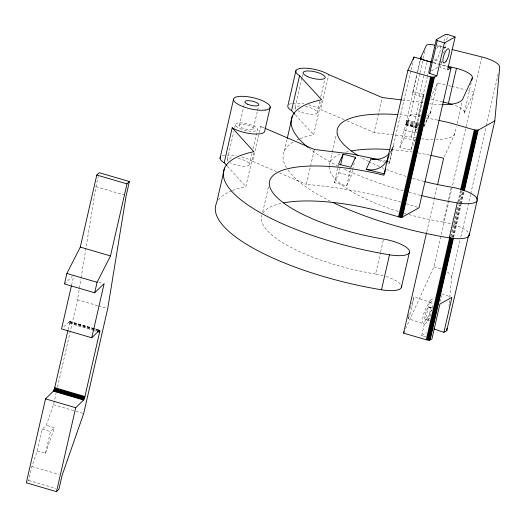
<?xml version="1.0" encoding="UTF-8"?>
<svg xmlns="http://www.w3.org/2000/svg" width="526" height="526" viewBox="0 0 526 526"><rect width="100%" height="100%" fill="white"/><g stroke="black" fill="none" stroke-linecap="round" stroke-linejoin="round"><path stroke-width="0.39" stroke-dasharray="2.63 1.97" d="M68.045 329.703L69.498 323.352L69.511 321.36L63.225 327.297M418.874 123.242L416.796 127.68L405.783 124.761L416.947 74.62M424.035 94.516L422.917 96.955L419.268 96.048A6.799 2.065 12.9 0 1 412.943 92.109L413.088 91.787L424.035 94.516L416.796 127.68M448.974 306.362L449.191 303.923M449.27 303.114L449.71 298.235M449.789 297.427L451.637 277.11L460.079 240.27M408.597 316.409L408.478 318.743L424.114 324.049M57.525 387.064L77.519 299.767L80.945 278.767M81.076 277.958L95.975 186.691L98.29 176.591M408.682 315.856L409.11 313.654M71.589 285.072L73.778 275.506M27.733 481.402L28.693 480.468L31.895 466.483L37.293 451.032L42.304 429.177L46.295 425.284L53.488 404.685L56.058 393.474M37.293 451.032L45.466 453.425L50.476 431.563L54.467 427.677L46.295 425.284M227.416 159.404L233.787 131.585M234.695 127.614L235.424 124.432M239.448 125.405L243.446 107.961M243.623 107.172L244.531 103.208M253.354 128.758A7.154 2.176 12.9 0 0 243.577 124.458A7.154 2.176 12.9 0 0 242.276 128.022A7.154 2.176 12.9 0 0 253.354 128.758L257.345 111.315M257.53 110.526L258.437 106.561M249.37 164.704L251.915 153.572M253.006 148.805L257.378 129.731A11.296 3.432 12.9 0 0 241.94 122.939A11.296 3.432 12.9 0 0 239.882 128.568A11.296 3.432 12.9 0 0 257.378 129.731M232.485 190.504A150.646 45.801 12.9 0 1 245.839 186.658L253.848 151.685M276.492 171.614L252.598 161.351L258.976 133.532M259.154 132.736L260.613 126.378L264.341 127.982M262.717 211.991L268.543 186.559M284.356 151.087L287.084 139.16M295.224 107.396L301.963 77.993M302.141 77.197L303.055 73.219M317.112 112.853L319.841 100.933M320.755 96.955L324.759 79.472M300.261 138.575A150.646 45.801 12.9 0 1 313.614 134.735L321.261 101.347M344.076 119.599L320.781 109.592L328.789 74.613M400.792 202.043A150.646 45.801 12.9 0 0 306.356 184.435L314.364 149.463M329.953 162.449L332.136 152.908M332.32 152.119L336.502 133.834M352.486 170.411L351.25 175.815L346.68 185.79L334.28 182.7L338.349 164.934M334.28 182.7L338.843 172.725L340.434 165.775M346.68 185.79L350.395 169.569M352.663 169.635L354.254 162.685M416.533 138.016A45.433 13.814 12.9 0 1 411.266 137.043L374.131 132.513L382.146 97.534M387.734 162.889L389.319 163.29L393.323 145.801A18.831 17.904 24.6 0 1 390.404 152.145M389.319 163.29L410.839 70.655M411.023 69.853L413.041 61.042M399.845 147.359L403.856 129.876L408.222 120.322L419.169 123.051L414.797 132.605L410.793 150.088L399.845 147.359L404.218 137.812L408.222 120.322M412.772 92.385L416.96 74.1M417.144 73.305L420.057 60.589M417.677 71.437L420.228 60.312M405.855 124.951L410.273 115.404L419.926 73.278M420.11 72.483L423.2 58.971M423.384 58.176L425.021 51.022M383.033 275.67A23.538 7.154 12.9 0 0 375.551 274.039L380.469 252.579M380.653 251.783L383.566 239.067M419.268 96.048L426.915 62.66M411.266 137.043L419.275 102.064A45.433 13.814 12.9 0 0 423.798 102.912M410.273 115.404A7.535 2.288 12.9 0 1 418.545 115.102L427.283 76.947M427.46 76.158L428.013 73.772M417.822 132.092A7.535 7.16 24.6 0 1 414.909 131.927L422.917 96.955M410.793 150.088L415.527 138.949M417.71 129.409L418.255 127.022M443.97 41.403L445.226 35.919M441.893 61.148L440.459 67.413L446.166 69.347M443.688 53.323L446.022 43.145M446.738 40.015L447.988 34.538M424.134 126.03L431.09 110.835L437.494 82.858L445.43 84.831M426.796 231.729L434.114 199.795M434.298 198.992L437.402 185.422M444.299 156.787L454.832 133.782L456.469 126.628M457.199 123.446L462.111 101.985M455.246 105.463A18.831 5.727 12.9 0 1 464.261 113.175L471.546 81.379M409.031 214.569A103.569 31.488 12.9 0 0 443.333 222.11L448.244 200.649M448.428 199.854L451.341 187.138M405.618 328.671L433.924 266.82L481.987 56.979M426.08 337.048L421.714 335.568L429.722 300.596L434.673 297.828M457.824 202.004L460.388 190.787M450.69 236.595L457.844 205.357M458.573 202.155L461.144 190.945M451.426 236.707L458.764 204.667M459.5 201.465L461.887 191.05M451.952 237.568L459.474 204.726M459.652 203.924L462.591 191.109M452.597 237.574L460.118 204.739M460.296 203.937L463.235 191.122M453.156 237.528L460.677 204.693M460.861 203.891L463.8 191.076M453.622 237.436L461.144 204.601M461.328 203.799L464.261 190.984M439.914 301.832L441.373 295.474M460.809 237.068L470.533 194.62M470.717 193.818L486.123 126.536M486.307 125.74L498.418 72.877M410.359 308.223L413.903 296.769L430.952 302.555M45.466 453.425L54.467 427.677M414.909 131.927L416.881 127.581L405.783 124.761M389.759 153.579L393.323 145.801M389.082 155.827L392.646 148.043M430.544 98.053L437.494 82.858M424.015 126.634L430.636 112.163M464.261 113.175L473.972 91.951L468.423 90.564M408.478 318.743L412.029 307.289L413.903 296.769M64.481 283.955L72.286 276.341M431.392 70.951L438.053 67.229M421.714 335.568L426.658 332.807M222.248 155.906L225.082 155.255A18.831 5.727 12.9 0 1 236.365 155.808M402.324 99.999L419.275 102.064M379.516 159.805L385.92 161.134M386.722 161.298L389.924 161.962M436.935 45.749L442.465 47.123M443.26 47.32L446.416 48.109M433.588 62.647L438.322 63.824M439.111 64.021L446.995 65.987M448.599 85.626L450.979 86.218M451.768 86.415L465.254 89.775M431.004 98.973L442.11 101.742M418.545 115.102L420.734 115.648M406.48 120.664L417.427 123.386M406.302 121.506L417.243 124.235M406.144 122.282L417.085 125.01M406.013 122.979L416.954 125.707M405.908 123.584L416.848 126.312M405.835 124.09L416.776 126.819M405.789 124.484L416.737 127.213M403.856 129.876L414.797 132.605M404.218 137.812L415.165 140.541M378.214 160.522L384.559 162.1M338.843 172.725L351.25 175.815M433.279 62.693L447.192 66.769M95.975 186.691L125.405 195.304M98.743 281.962L102.616 283.1M77.519 299.767L97.652 305.659M98.428 305.889L106.173 308.151M69.379 321.34L92.74 328.165M93.385 328.362L98.941 329.973M69.603 321.524L98.257 329.914M69.649 321.82L98.303 330.203M69.642 322.234L98.296 330.617M69.596 322.747L96.699 330.683M69.498 323.352L92.734 330.15M93.51 330.381L96.606 331.288M53.488 404.685L75.172 411.036M75.948 411.26L83.693 413.528M42.304 429.177L50.476 431.563M31.895 466.483L59.004 474.413M28.693 480.468L55.802 488.404M439.558 45.709L442.498 46.709M443.234 46.959L446.18 47.958M434.995 60.043L441.623 62.285M441.735 293.883L450.473 296.848M429.722 300.596L434.095 302.075M429.525 307.033L432.319 307.98M428.933 307.184L432.431 308.368M426.126 319.42L429.624 320.61M425.534 319.571L429.032 320.755M347.081 120.888L374.131 132.513M279.477 172.896L306.356 184.435M260.613 126.378L262.119 127.285A18.831 5.727 12.9 0 1 264.059 129.087M252.598 161.351L251.093 160.443A18.831 5.727 12.9 0 0 240.369 156.636M295.415 114.878L313.614 134.735M227.429 166.341L245.839 186.658M431.09 110.835A7.535 7.16 24.6 0 1 426.514 115.845M443.333 222.11A23.538 7.154 12.9 0 1 450.815 223.741M453.734 224.595A23.538 7.154 12.9 0 1 468.863 233.242M420.432 195.317A150.646 45.801 12.9 0 1 408.603 192.253M403.1 190.721A150.646 45.801 12.9 0 1 343.787 168.872M338.448 166.275A150.646 45.801 12.9 0 1 309.42 148.49M454.832 133.782A45.433 13.814 12.9 0 1 436.08 139.666M433.108 139.646A45.433 13.814 12.9 0 1 421.72 138.772M405.888 213.688A103.569 31.488 12.9 0 1 404.323 213.234M398.143 211.367A103.569 31.488 12.9 0 1 329.079 166.091M329.138 165.328A103.569 31.488 12.9 0 1 340.559 153.98M345.812 152.231A103.569 31.488 12.9 0 1 350.066 151.205M391.673 149.68A103.569 31.488 12.9 0 1 412.325 152.027M417.992 152.928A103.569 31.488 12.9 0 1 430.012 155.177M424.134 181.463A103.569 31.488 12.9 0 1 412.331 178.261M406.151 176.394A103.569 31.488 12.9 0 1 386.781 169.569M383.756 168.353A103.569 31.488 12.9 0 1 382.277 167.735M379.371 166.499A103.569 31.488 12.9 0 1 369.568 161.923M368.818 161.548A103.569 31.488 12.9 0 1 360.422 156.965M399.688 114.707A103.569 31.488 12.9 0 1 420.333 117.055M426.001 117.956A103.569 31.488 12.9 0 1 438.02 120.198M330.44 201.248A150.646 45.801 12.9 0 1 286.907 168.438M286.499 167.781A150.646 45.801 12.9 0 1 293.508 141.823M296.822 140.061A150.646 45.801 12.9 0 1 299.544 138.864M441.117 104.674A45.433 13.814 12.9 0 1 429.735 103.8M433.924 266.82A20.895 6.351 12.9 0 1 441.005 269.016M447.304 272.021A20.895 6.351 12.9 0 1 451.637 277.11M289.182 104.365A18.831 5.727 12.9 0 1 291.588 103.537M292.837 103.333A18.831 5.727 12.9 0 1 303.791 103.826M308.598 104.819A18.831 5.727 12.9 0 1 320.781 109.592M305.461 106.469A11.296 3.432 12.9 0 1 316.409 113.557A11.296 3.432 12.9 0 1 298.018 110.808M295.96 109.355A11.296 3.432 12.9 0 1 299.458 105.95M429.275 320.715A6.588 2.005 -71.3 0 1 429.696 314.476A6.588 2.005 -71.3 0 1 433.128 308.604M431.004 313.726A11.296 3.432 -71.3 0 1 422.963 322.859A11.296 3.432 -71.3 0 1 427.914 304.791A11.296 3.432 -71.3 0 1 431.774 310.932M375.551 274.039A103.569 31.488 12.9 0 1 261.889 215.075M262.849 213.135A103.569 31.488 12.9 0 1 282.291 203.135M385.952 276.525A23.538 7.154 12.9 0 1 401.088 285.171M218.494 199.867A150.646 45.801 12.9 0 1 231.769 190.787M406.223 203.667A150.646 45.801 12.9 0 1 418.282 207.546M436.685 48.53A7.535 2.288 -71.3 0 1 440.453 47.044A7.535 2.288 -71.3 0 1 438.053 56.88A7.535 2.288 -71.3 0 1 434.147 58.938M238.133 158.484A11.296 3.432 12.9 0 1 248.594 165.506A11.296 3.432 12.9 0 1 230.427 162.843M228.291 161.383A11.296 3.432 12.9 0 1 231.466 157.885M427.553 317.908A6.588 2.005 -71.3 0 0 429.979 307.309A6.588 2.005 -71.3 0 0 425.061 314.686A6.588 2.005 -71.3 0 0 427.553 317.908"/><path stroke-width="0.79" d="M67.861 330.499L54.566 388.379L53.389 391.153L45.525 398.866L26.3 482.802L56.506 491.646L75.724 407.709L83.588 399.99L84.765 397.222L99.848 331.071L99.578 330.177L91.748 337.758L61.542 328.921L71.404 285.874M433.726 328.855L443.918 332.314L446.745 330.736L446.968 328.296M476.832 199.38L494.808 120.895L499.7 67.269A20.895 6.351 12.9 0 0 481.987 56.979L451.952 49.49M56.506 491.646L58.899 489.312L62.101 475.32L83.693 413.528L107.725 308.604L126.181 195.534L129.383 181.542L99.184 172.706L96.791 175.04L80.287 247.095L66.881 273.461L64.481 283.955L94.68 292.791L104.161 283.553L91.748 337.758M94.68 292.791L97.086 282.298L110.486 255.932L126.99 183.876L129.383 181.542M226.89 165.743C225.2 162.666 221.071 161.83 219.993 158.385L233.452 99.631M224.181 162.758L232.19 127.785L233.695 128.692A18.831 5.727 12.9 0 0 255.971 134.064L259.712 133.88A18.831 5.727 12.9 0 0 264.795 130.75L270.246 106.969M224.589 168.037L216.574 203.01A150.646 45.801 12.9 0 0 381.495 289.793A23.538 7.154 12.9 0 0 401.331 285.69M295.941 70.609L287.926 105.581A18.831 5.727 12.9 0 0 291.555 110.664L294.862 114.273M291.555 110.664L299.564 75.691A18.831 5.727 12.9 0 1 302.996 68.189A18.831 5.727 12.9 0 1 328.789 74.613L382.146 97.534L401.516 99.901M287.268 138.364L292.364 116.108M340.611 165L343.09 154.19L355.491 157.281L355.135 158.826M431.734 62.246L413.955 57.038L407.887 70.306L383.855 175.224A103.569 31.488 12.9 0 0 269.299 183.423A103.569 31.488 12.9 0 0 383.566 239.067A23.538 7.154 12.9 0 1 409.34 250.718A23.538 7.154 12.9 0 1 389.503 254.821A150.646 45.801 12.9 0 1 242.913 201.392A150.646 45.801 12.9 0 1 253.848 151.685L232.19 127.785M385.736 168.333L384.46 173.896L366.221 169.352L371.08 158.74A18.831 17.904 24.6 0 0 388.878 153.934M387.195 161.975L387.918 158.799M413.403 59.445L413.955 57.038M420.405 59.517L420.951 57.13L426.297 45.46A7.535 2.288 12.9 0 1 434.561 45.157M436.258 39.568L428.729 72.443L429.722 73.416L436.856 75.836L444.385 42.961L455.128 36.958L447.988 34.538L445.588 34.354L436.258 39.568L437.251 40.541L444.385 42.961M429.722 73.416L437.251 40.541M381.495 289.793L389.503 254.821M447.968 66.993L451.058 67.9L419.018 207.796L402.416 217.014L400.74 217.139L398.544 216.817L430.584 76.927L407.887 70.306M399.3 216.975L431.34 77.079L434.456 77.118L436.856 75.836M400.036 217.08L432.076 77.191M400.74 217.139L432.78 77.25M401.384 217.153L433.424 77.256M401.949 217.106L433.989 77.21M402.416 217.014L434.456 77.118M455.128 36.958L447.6 69.833L451.058 67.9M401.318 287.597L409.333 252.625M452.34 104.431A18.831 5.727 12.9 0 0 448.454 103.32L456.463 68.347L447.784 66.184M443.918 332.314L451.933 297.341L439.92 304.054L431.905 339.027L429.676 340.046L426.27 339.763L403.573 333.142L426.612 232.531M437.586 184.619L443.622 158.273A103.569 31.488 12.9 0 0 430.82 155.341M471.723 80.583L472.276 78.196A18.831 5.727 12.9 0 0 456.463 68.347M332.702 202.372A150.646 45.801 12.9 0 0 449.27 237.864L457.278 202.891A23.538 7.154 12.9 0 0 477.115 198.789A23.538 7.154 12.9 0 0 451.341 187.138A103.569 31.488 12.9 0 1 424.923 181.661M426.27 339.763L449.75 237.246M460.572 189.991L474.334 129.922L451.63 123.301A103.569 31.488 12.9 0 0 438.829 120.369M427.027 339.914L450.506 237.397M461.512 189.34L475.083 130.073L478.206 130.113L494.808 120.895M427.769 340.026L451.065 238.304M462.071 190.254L475.826 130.185M428.473 340.085L451.768 238.363M462.775 190.313L476.53 130.244M429.117 340.092L452.413 238.377M463.419 190.32L477.174 130.251M429.676 340.046L452.971 238.331M463.978 190.274L477.74 130.205M430.143 339.954L453.438 238.239M464.261 190.984L478.206 130.113M446.745 330.736L468.574 235.424M469.1 235.674L477.108 200.695M219.993 158.385L220.512 156.972M343.09 154.19L338.527 164.165L350.927 167.255L355.491 157.281M472.276 78.196L462.841 98.809A45.433 13.814 12.9 0 1 441.873 104.687M403.573 333.142L404.257 331.65M430.584 76.927L431.34 77.079M474.334 129.922L475.083 130.073M378.72 159.634L351.5 153.993L314.364 149.463L265.091 128.298M431.221 62.055L427.276 61.075A6.799 2.065 12.9 0 1 426.29 60.838M442.899 101.939L448.454 103.32M371.08 158.74L375.045 159.726M398.544 216.817L375.847 210.196A103.569 31.488 12.9 0 0 283.705 202.858M96.791 175.04L126.99 183.876M80.287 247.095L110.486 255.932M66.881 273.461L97.086 282.298M98.296 330.617L99.848 331.071M98.25 331.137L99.795 331.59M97.382 331.511L99.703 332.195M54.77 387.669L84.969 396.512M54.566 388.379L84.765 397.222M54.336 389.069L84.541 397.912M54.099 389.713L84.298 398.557M53.849 390.292L84.055 399.135M53.613 390.779L83.818 399.615M53.389 391.153L83.588 399.99M45.525 398.866L75.724 407.709M299.564 75.691L321.623 99.762A150.646 45.801 12.9 0 0 308.19 147.51M469.107 233.761A23.538 7.154 12.9 0 1 449.27 237.864M457.278 202.891A150.646 45.801 12.9 0 1 421.221 195.508M424.403 60.253A6.799 2.065 12.9 0 1 420.951 57.13M351.48 150.929A103.569 31.488 12.9 0 1 389.95 149.555M357.897 155.433A103.569 31.488 12.9 0 1 397.958 114.583M388.464 156.413A18.831 17.904 24.6 0 1 366.221 169.352M265.157 110.098L261.415 110.282A18.831 5.727 12.9 0 1 239.139 104.911L236.128 103.096A18.831 5.727 12.9 0 1 240.31 96.35A18.831 5.727 12.9 0 1 264.552 101.689L267.563 103.504A18.831 5.727 12.9 0 1 265.157 110.098M307.447 76.546A11.296 3.432 12.9 0 0 325.121 77.881A11.296 3.432 12.9 0 0 309.965 71.03A11.296 3.432 12.9 0 0 307.447 76.546M446.14 61.141A7.535 2.288 -71.3 0 0 448.915 49.023A7.535 2.288 -71.3 0 0 443.286 57.452A7.535 2.288 -71.3 0 0 446.14 61.141M247.72 104.24A7.154 2.176 12.9 0 0 258.799 104.976A7.154 2.176 12.9 0 0 249.022 100.676A7.154 2.176 12.9 0 0 247.72 104.24"/></g></svg>
